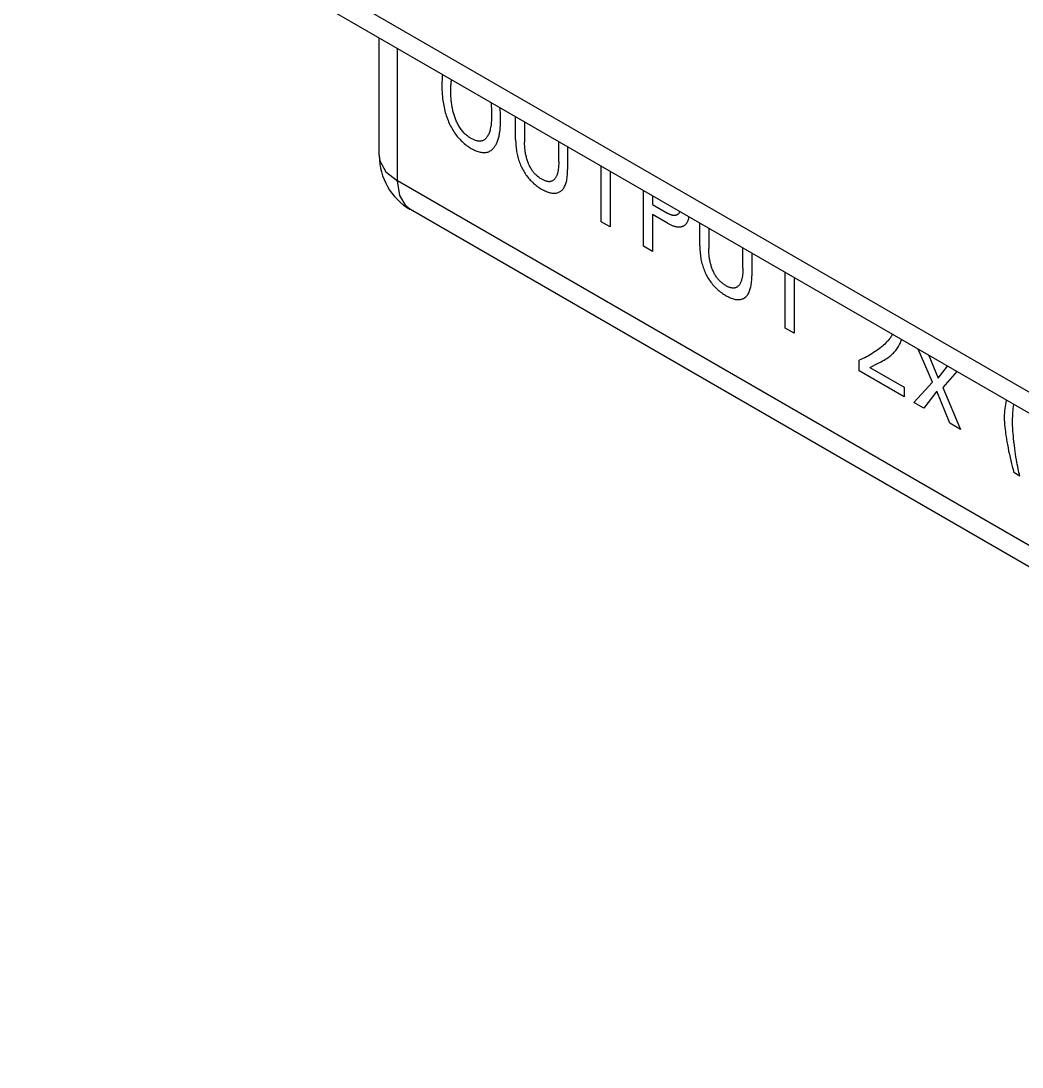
# Model space of a CAD drawing. Extents: x 0 to 420, y 0 to 297.
# Drawn here: x 158.96 to 174.94, y 114.11 to 130.79 of the extents above; entities that cross this region are included whole.
import ezdxf

# ---------------------------------------------------------------- set-up
doc = ezdxf.new("R2010")
doc.units = 0
doc.header["$LTSCALE"] = 23.1
doc.layers.add('40000_ISO', color=7, linetype='CONTINUOUS')

msp = doc.modelspace()

# ---------------------------------------------------------------- linework, layer by layer
at = {"layer": '40000_ISO', "color": 7, "linetype": 'CONTINUOUS'}
for p, q in [((182.65, 120.487), (158.962, 134.163)), ((182.857, 120.029), (159.169, 133.705)), ((164.679, 128.652), (164.679, 130.524)), ((164.972, 128.244), (164.972, 130.355)), ((165.682, 129.853), (165.68, 129.823)), ((165.68, 129.823), (165.68, 129.793)), ((165.684, 129.883), (165.682, 129.853)), ((165.686, 129.912), (165.684, 129.883)), ((165.69, 129.941), (165.686, 129.912)), ((165.828, 129.805), (165.83, 129.823)), ((165.83, 129.823), (165.832, 129.84)), ((165.832, 129.84), (165.835, 129.857)), ((165.68, 129.793), (165.679, 129.762)), ((165.679, 129.762), (165.68, 129.729)), ((165.68, 129.729), (165.681, 129.694)), ((165.681, 129.694), (165.682, 129.66)), ((165.682, 129.66), (165.684, 129.625)), ((165.822, 129.697), (165.823, 129.715)), ((165.822, 129.678), (165.822, 129.697)), ((165.822, 129.656), (165.822, 129.678)), ((165.823, 129.733), (165.824, 129.752)), ((165.823, 129.715), (165.823, 129.733)), ((165.823, 129.634), (165.822, 129.656)), ((165.824, 129.752), (165.825, 129.77)), ((165.825, 129.77), (165.827, 129.788)), ((165.827, 129.788), (165.828, 129.805)), ((165.684, 129.625), (165.688, 129.589)), ((165.688, 129.589), (165.691, 129.554)), ((165.691, 129.554), (165.695, 129.527)), ((165.695, 129.527), (165.699, 129.499)), ((165.699, 129.499), (165.704, 129.472)), ((165.824, 129.612), (165.823, 129.634)), ((165.825, 129.59), (165.824, 129.612)), ((165.826, 129.567), (165.825, 129.59)), ((165.828, 129.544), (165.826, 129.567)), ((165.83, 129.522), (165.828, 129.544)), ((165.832, 129.504), (165.83, 129.522)), ((165.834, 129.486), (165.832, 129.504)), ((165.837, 129.468), (165.834, 129.486)), ((166.461, 129.495), (166.464, 129.475)), ((165.704, 129.472), (165.709, 129.444)), ((165.709, 129.444), (165.714, 129.417)), ((165.714, 129.417), (165.721, 129.389)), ((165.721, 129.389), (165.728, 129.361)), ((165.728, 129.361), (165.735, 129.335)), ((165.735, 129.335), (165.742, 129.31)), ((165.742, 129.31), (165.75, 129.285)), ((165.839, 129.45), (165.837, 129.468)), ((165.842, 129.432), (165.839, 129.45)), ((165.845, 129.414), (165.842, 129.432)), ((165.849, 129.396), (165.845, 129.414)), ((165.853, 129.378), (165.849, 129.396)), ((165.857, 129.362), (165.853, 129.378)), ((165.861, 129.345), (165.857, 129.362)), ((165.865, 129.329), (165.861, 129.345)), ((165.87, 129.312), (165.865, 129.329)), ((165.875, 129.296), (165.87, 129.312)), ((166.464, 129.475), (166.466, 129.456)), ((166.466, 129.456), (166.469, 129.429)), ((166.469, 129.429), (166.471, 129.403)), ((166.471, 129.403), (166.472, 129.378)), ((166.472, 129.378), (166.473, 129.352)), ((166.473, 129.352), (166.474, 129.327)), ((166.474, 129.327), (166.474, 129.302)), ((166.609, 129.387), (166.606, 129.412)), ((166.611, 129.363), (166.609, 129.387)), ((166.613, 129.339), (166.611, 129.363)), ((166.614, 129.315), (166.613, 129.339)), ((166.615, 129.291), (166.614, 129.315)), ((165.75, 129.285), (165.759, 129.259)), ((165.759, 129.259), (165.768, 129.234)), ((165.768, 129.234), (165.778, 129.208)), ((165.778, 129.208), (165.788, 129.183)), ((165.788, 129.183), (165.798, 129.161)), ((165.798, 129.161), (165.809, 129.138)), ((165.88, 129.28), (165.875, 129.296)), ((165.885, 129.263), (165.88, 129.28)), ((165.891, 129.247), (165.885, 129.263)), ((165.897, 129.231), (165.891, 129.247)), ((165.903, 129.215), (165.897, 129.231)), ((165.91, 129.2), (165.903, 129.215)), ((165.917, 129.184), (165.91, 129.2)), ((165.924, 129.169), (165.917, 129.184)), ((165.932, 129.154), (165.924, 129.169)), ((165.94, 129.139), (165.932, 129.154)), ((166.466, 129.154), (166.464, 129.133)), ((166.469, 129.178), (166.466, 129.154)), ((166.471, 129.202), (166.469, 129.178)), ((166.472, 129.226), (166.471, 129.202)), ((166.473, 129.251), (166.472, 129.226)), ((166.474, 129.276), (166.473, 129.251)), ((166.474, 129.302), (166.474, 129.276)), ((166.614, 129.122), (166.615, 129.146)), ((166.616, 129.268), (166.615, 129.291)), ((166.615, 129.146), (166.616, 129.171)), ((166.617, 129.244), (166.616, 129.268)), ((166.616, 129.171), (166.617, 129.196)), ((166.617, 129.221), (166.617, 129.244)), ((166.617, 129.196), (166.617, 129.221)), ((166.857, 128.903), (166.857, 129.267)), ((167, 129.184), (167, 128.862)), ((165.809, 129.138), (165.82, 129.116)), ((165.82, 129.116), (165.831, 129.095)), ((165.831, 129.095), (165.843, 129.073)), ((165.843, 129.073), (165.856, 129.052)), ((165.856, 129.052), (165.869, 129.031)), ((165.869, 129.031), (165.882, 129.01)), ((165.882, 129.01), (165.896, 128.991)), ((165.896, 128.991), (165.91, 128.972)), ((165.948, 129.124), (165.94, 129.139)), ((165.957, 129.109), (165.948, 129.124)), ((165.966, 129.094), (165.957, 129.109)), ((165.976, 129.08), (165.966, 129.094)), ((165.986, 129.065), (165.976, 129.08)), ((165.997, 129.051), (165.986, 129.065)), ((166.008, 129.038), (165.997, 129.051)), ((166.019, 129.025), (166.008, 129.038)), ((166.031, 129.012), (166.019, 129.025)), ((166.042, 129), (166.031, 129.012)), ((166.053, 128.989), (166.042, 129)), ((166.065, 128.979), (166.053, 128.989)), ((166.076, 128.969), (166.065, 128.979)), ((166.42, 128.977), (166.413, 128.963)), ((166.427, 128.991), (166.42, 128.977)), ((166.433, 129.006), (166.427, 128.991)), ((166.438, 129.021), (166.433, 129.006)), ((166.443, 129.037), (166.438, 129.021)), ((166.448, 129.055), (166.443, 129.037)), ((166.453, 129.074), (166.448, 129.055)), ((166.457, 129.093), (166.453, 129.074)), ((166.461, 129.113), (166.457, 129.093)), ((166.464, 129.133), (166.461, 129.113)), ((166.596, 128.974), (166.599, 128.991)), ((166.599, 128.991), (166.602, 129.009)), ((166.602, 129.009), (166.605, 129.027)), ((166.605, 129.027), (166.608, 129.05)), ((166.608, 129.05), (166.61, 129.074)), ((166.61, 129.074), (166.612, 129.097)), ((166.612, 129.097), (166.614, 129.122)), ((165.91, 128.972), (165.925, 128.953)), ((165.925, 128.953), (165.939, 128.936)), ((165.939, 128.936), (165.955, 128.918)), ((165.955, 128.918), (165.97, 128.901)), ((165.97, 128.901), (165.986, 128.885)), ((165.986, 128.885), (166.002, 128.87)), ((166.002, 128.87), (166.02, 128.854)), ((166.02, 128.854), (166.038, 128.838)), ((166.038, 128.838), (166.056, 128.824)), ((166.056, 128.824), (166.074, 128.81)), ((166.074, 128.81), (166.092, 128.797)), ((166.088, 128.96), (166.076, 128.969)), ((166.1, 128.951), (166.088, 128.96)), ((166.112, 128.942), (166.1, 128.951)), ((166.124, 128.934), (166.112, 128.942)), ((166.136, 128.927), (166.124, 128.934)), ((166.148, 128.919), (166.136, 128.927)), ((166.16, 128.913), (166.148, 128.919)), ((166.172, 128.907), (166.16, 128.913)), ((166.184, 128.901), (166.172, 128.907)), ((166.196, 128.896), (166.184, 128.901)), ((166.207, 128.891), (166.196, 128.896)), ((166.219, 128.887), (166.207, 128.891)), ((166.231, 128.883), (166.219, 128.887)), ((166.242, 128.88), (166.231, 128.883)), ((166.253, 128.878), (166.242, 128.88)), ((166.265, 128.877), (166.253, 128.878)), ((166.277, 128.876), (166.265, 128.877)), ((166.288, 128.876), (166.277, 128.876)), ((166.299, 128.877), (166.288, 128.876)), ((166.309, 128.879), (166.299, 128.877)), ((166.32, 128.881), (166.309, 128.879)), ((166.33, 128.885), (166.32, 128.881)), ((166.339, 128.889), (166.33, 128.885)), ((166.348, 128.893), (166.339, 128.889)), ((166.356, 128.898), (166.348, 128.893)), ((166.364, 128.904), (166.356, 128.898)), ((166.372, 128.911), (166.364, 128.904)), ((166.379, 128.917), (166.372, 128.911)), ((166.386, 128.925), (166.379, 128.917)), ((166.393, 128.933), (166.386, 128.925)), ((166.399, 128.941), (166.393, 128.933)), ((166.405, 128.95), (166.399, 128.941)), ((166.413, 128.963), (166.405, 128.95)), ((166.531, 128.801), (166.538, 128.812)), ((166.538, 128.812), (166.545, 128.824)), ((166.545, 128.824), (166.551, 128.837)), ((166.551, 128.837), (166.557, 128.849)), ((166.557, 128.849), (166.563, 128.862)), ((166.563, 128.862), (166.568, 128.876)), ((166.568, 128.876), (166.574, 128.891)), ((166.574, 128.891), (166.579, 128.907)), ((166.579, 128.907), (166.584, 128.923)), ((166.584, 128.923), (166.588, 128.94)), ((166.588, 128.94), (166.592, 128.957)), ((166.592, 128.957), (166.596, 128.974)), ((166.857, 128.903), (166.857, 128.88)), ((166.857, 128.88), (166.858, 128.856)), ((166.858, 128.856), (166.859, 128.833)), ((166.859, 128.833), (166.861, 128.808)), ((167, 128.842), (167, 128.862)), ((167.001, 128.822), (167, 128.842)), ((167.002, 128.801), (167.001, 128.822)), ((167.545, 128.548), (167.545, 128.87)), ((164.679, 128.652), (164.679, 128.647)), ((164.679, 128.647), (164.691, 128.563)), ((166.092, 128.797), (166.111, 128.785)), ((166.111, 128.785), (166.129, 128.773)), ((166.129, 128.773), (166.148, 128.762)), ((166.148, 128.762), (166.166, 128.752)), ((166.166, 128.752), (166.185, 128.742)), ((166.185, 128.742), (166.203, 128.733)), ((166.203, 128.733), (166.221, 128.725)), ((166.221, 128.725), (166.24, 128.718)), ((166.24, 128.718), (166.258, 128.712)), ((166.258, 128.712), (166.275, 128.706)), ((166.275, 128.706), (166.293, 128.702)), ((166.293, 128.702), (166.309, 128.699)), ((166.309, 128.699), (166.325, 128.697)), ((166.325, 128.697), (166.341, 128.696)), ((166.341, 128.696), (166.356, 128.695)), ((166.356, 128.695), (166.371, 128.696)), ((166.371, 128.696), (166.385, 128.698)), ((166.385, 128.698), (166.399, 128.701)), ((166.399, 128.701), (166.413, 128.704)), ((166.413, 128.704), (166.427, 128.709)), ((166.427, 128.709), (166.44, 128.715)), ((166.44, 128.715), (166.452, 128.722)), ((166.452, 128.722), (166.464, 128.73)), ((166.464, 128.73), (166.476, 128.738)), ((166.476, 128.738), (166.487, 128.748)), ((166.487, 128.748), (166.497, 128.758)), ((166.497, 128.758), (166.507, 128.769)), ((166.507, 128.769), (166.516, 128.779)), ((166.516, 128.779), (166.523, 128.79)), ((166.523, 128.79), (166.531, 128.801)), ((166.861, 128.808), (166.863, 128.784)), ((166.863, 128.784), (166.866, 128.759)), ((166.866, 128.759), (166.869, 128.735)), ((166.869, 128.735), (166.873, 128.713)), ((166.873, 128.713), (166.877, 128.69)), ((166.877, 128.69), (166.881, 128.668)), ((166.881, 128.668), (166.886, 128.646)), ((166.886, 128.646), (166.892, 128.623)), ((167.003, 128.781), (167.002, 128.801)), ((167.005, 128.76), (167.003, 128.781)), ((167.007, 128.738), (167.005, 128.76)), ((167.009, 128.723), (167.007, 128.738)), ((167.011, 128.706), (167.009, 128.723)), ((167.014, 128.69), (167.011, 128.706)), ((167.017, 128.674), (167.014, 128.69)), ((167.02, 128.658), (167.017, 128.674)), ((167.024, 128.641), (167.02, 128.658)), ((167.687, 128.788), (167.687, 128.424)), ((164.691, 128.563), (164.788, 128.39)), ((166.892, 128.623), (166.898, 128.601)), ((166.898, 128.601), (166.905, 128.578)), ((166.905, 128.578), (166.912, 128.557)), ((166.912, 128.557), (166.92, 128.537)), ((166.92, 128.537), (166.928, 128.516)), ((166.928, 128.516), (166.936, 128.495)), ((166.936, 128.495), (166.946, 128.475)), ((167.028, 128.625), (167.024, 128.641)), ((167.032, 128.61), (167.028, 128.625)), ((167.036, 128.595), (167.032, 128.61)), ((167.041, 128.58), (167.036, 128.595)), ((167.045, 128.565), (167.041, 128.58)), ((167.051, 128.55), (167.045, 128.565)), ((167.056, 128.535), (167.051, 128.55)), ((167.062, 128.52), (167.056, 128.535)), ((167.068, 128.507), (167.062, 128.52)), ((167.074, 128.494), (167.068, 128.507)), ((167.08, 128.481), (167.074, 128.494)), ((167.087, 128.468), (167.08, 128.481)), ((167.543, 128.488), (167.542, 128.469)), ((167.544, 128.508), (167.543, 128.488)), ((167.545, 128.528), (167.544, 128.508)), ((167.545, 128.548), (167.545, 128.528)), ((168.222, 127.592), (168.222, 128.479)), ((164.788, 128.39), (164.972, 128.244)), ((166.946, 128.475), (166.955, 128.454)), ((166.955, 128.454), (166.966, 128.434)), ((166.966, 128.434), (166.976, 128.415)), ((166.976, 128.415), (166.987, 128.396)), ((166.987, 128.396), (166.998, 128.377)), ((166.998, 128.377), (167.01, 128.359)), ((167.01, 128.359), (167.022, 128.341)), ((167.022, 128.341), (167.035, 128.323)), ((167.035, 128.323), (167.048, 128.306)), ((167.094, 128.455), (167.087, 128.468)), ((167.101, 128.442), (167.094, 128.455)), ((167.109, 128.429), (167.101, 128.442)), ((167.117, 128.417), (167.109, 128.429)), ((167.125, 128.406), (167.117, 128.417)), ((167.133, 128.394), (167.125, 128.406)), ((167.142, 128.383), (167.133, 128.394)), ((167.15, 128.373), (167.142, 128.383)), ((167.159, 128.362), (167.15, 128.373)), ((167.169, 128.352), (167.159, 128.362)), ((167.178, 128.343), (167.169, 128.352)), ((167.187, 128.334), (167.178, 128.343)), ((167.198, 128.324), (167.187, 128.334)), ((167.208, 128.315), (167.198, 128.324)), ((167.219, 128.306), (167.208, 128.315)), ((167.505, 128.312), (167.5, 128.302)), ((167.51, 128.321), (167.505, 128.312)), ((167.514, 128.331), (167.51, 128.321)), ((167.518, 128.341), (167.514, 128.331)), ((167.522, 128.353), (167.518, 128.341)), ((167.525, 128.366), (167.522, 128.353)), ((167.528, 128.378), (167.525, 128.366)), ((167.531, 128.391), (167.528, 128.378)), ((167.534, 128.404), (167.531, 128.391)), ((167.536, 128.418), (167.534, 128.404)), ((167.538, 128.431), (167.536, 128.418)), ((167.54, 128.45), (167.538, 128.431)), ((167.542, 128.469), (167.54, 128.45)), ((167.679, 128.29), (167.681, 128.312)), ((167.681, 128.312), (167.684, 128.333)), ((167.684, 128.333), (167.685, 128.356)), ((167.685, 128.356), (167.686, 128.378)), ((167.686, 128.378), (167.687, 128.401)), ((167.687, 128.401), (167.687, 128.424)), ((168.365, 128.396), (168.365, 127.509)), ((165.007, 128.011), (164.972, 128.244)), ((188.66, 114.567), (164.972, 128.244)), ((167.048, 128.306), (167.062, 128.289)), ((167.062, 128.289), (167.076, 128.273)), ((167.076, 128.273), (167.09, 128.257)), ((167.09, 128.257), (167.105, 128.242)), ((167.105, 128.242), (167.12, 128.227)), ((167.12, 128.227), (167.135, 128.213)), ((167.135, 128.213), (167.15, 128.199)), ((167.15, 128.199), (167.167, 128.185)), ((167.167, 128.185), (167.185, 128.171)), ((167.185, 128.171), (167.202, 128.158)), ((167.202, 128.158), (167.219, 128.146)), ((167.23, 128.298), (167.219, 128.306)), ((167.219, 128.146), (167.237, 128.134)), ((167.24, 128.291), (167.23, 128.298)), ((167.251, 128.283), (167.24, 128.291)), ((167.262, 128.276), (167.251, 128.283)), ((167.273, 128.27), (167.262, 128.276)), ((167.284, 128.264), (167.273, 128.27)), ((167.295, 128.258), (167.284, 128.264)), ((167.306, 128.253), (167.295, 128.258)), ((167.316, 128.248), (167.306, 128.253)), ((167.327, 128.244), (167.316, 128.248)), ((167.338, 128.24), (167.327, 128.244)), ((167.348, 128.237), (167.338, 128.24)), ((167.359, 128.235), (167.348, 128.237)), ((167.368, 128.233), (167.359, 128.235)), ((167.378, 128.232), (167.368, 128.233)), ((167.387, 128.231), (167.378, 128.232)), ((167.396, 128.231), (167.387, 128.231)), ((167.404, 128.232), (167.396, 128.231)), ((167.413, 128.233), (167.404, 128.232)), ((167.421, 128.235), (167.413, 128.233)), ((167.429, 128.237), (167.421, 128.235)), ((167.437, 128.24), (167.429, 128.237)), ((167.445, 128.244), (167.437, 128.24)), ((167.452, 128.248), (167.445, 128.244)), ((167.459, 128.253), (167.452, 128.248)), ((167.465, 128.258), (167.459, 128.253)), ((167.472, 128.264), (167.465, 128.258)), ((167.478, 128.271), (167.472, 128.264)), ((167.483, 128.277), (167.478, 128.271)), ((167.489, 128.285), (167.483, 128.277)), ((167.495, 128.294), (167.489, 128.285)), ((167.5, 128.302), (167.495, 128.294)), ((167.624, 128.13), (167.632, 128.142)), ((167.632, 128.142), (167.639, 128.155)), ((167.639, 128.155), (167.646, 128.169)), ((167.646, 128.169), (167.652, 128.184)), ((167.652, 128.184), (167.658, 128.2)), ((167.658, 128.2), (167.663, 128.217)), ((167.663, 128.217), (167.668, 128.234)), ((167.668, 128.234), (167.672, 128.251)), ((167.672, 128.251), (167.675, 128.269)), ((167.675, 128.269), (167.679, 128.29)), ((165.108, 127.841), (165.007, 128.011)), ((167.237, 128.134), (167.255, 128.123)), ((167.255, 128.123), (167.272, 128.113)), ((167.272, 128.113), (167.29, 128.103)), ((167.29, 128.103), (167.307, 128.094)), ((167.307, 128.094), (167.325, 128.085)), ((167.325, 128.085), (167.342, 128.077)), ((167.342, 128.077), (167.36, 128.07)), ((167.36, 128.07), (167.377, 128.064)), ((167.377, 128.064), (167.394, 128.058)), ((167.394, 128.058), (167.409, 128.054)), ((167.409, 128.054), (167.425, 128.051)), ((167.425, 128.051), (167.439, 128.049)), ((167.439, 128.049), (167.454, 128.047)), ((167.454, 128.047), (167.468, 128.046)), ((167.468, 128.046), (167.483, 128.046)), ((167.483, 128.046), (167.496, 128.048)), ((167.496, 128.048), (167.509, 128.05)), ((167.509, 128.05), (167.522, 128.052)), ((167.522, 128.052), (167.534, 128.056)), ((167.534, 128.056), (167.546, 128.061)), ((167.546, 128.061), (167.557, 128.067)), ((167.557, 128.067), (167.568, 128.073)), ((167.568, 128.073), (167.579, 128.08)), ((167.579, 128.08), (167.589, 128.088)), ((167.589, 128.088), (167.599, 128.098)), ((167.599, 128.098), (167.608, 128.108)), ((167.608, 128.108), (167.616, 128.118)), ((167.616, 128.118), (167.624, 128.13)), ((168.899, 127.201), (168.899, 128.088)), ((169.042, 128.005), (169.042, 127.865)), ((165.175, 127.788), (165.108, 127.841)), ((169.042, 127.865), (169.279, 127.728)), ((165.179, 127.786), (165.175, 127.788)), ((188.868, 114.11), (165.179, 127.786)), ((169.042, 127.708), (169.042, 127.119)), ((169.279, 127.571), (169.042, 127.708)), ((169.286, 127.725), (169.279, 127.728)), ((169.292, 127.721), (169.286, 127.725)), ((169.299, 127.718), (169.292, 127.721)), ((169.306, 127.714), (169.299, 127.718)), ((169.312, 127.711), (169.306, 127.714)), ((169.319, 127.708), (169.312, 127.711)), ((169.325, 127.706), (169.319, 127.708)), ((169.332, 127.703), (169.325, 127.706)), ((169.338, 127.701), (169.332, 127.703)), ((169.343, 127.699), (169.338, 127.701)), ((169.348, 127.698), (169.343, 127.699)), ((169.353, 127.696), (169.348, 127.698)), ((169.359, 127.695), (169.353, 127.696)), ((169.364, 127.694), (169.359, 127.695)), ((169.369, 127.693), (169.364, 127.694)), ((169.373, 127.692), (169.369, 127.693)), ((169.378, 127.692), (169.373, 127.692)), ((169.383, 127.692), (169.378, 127.692)), ((169.388, 127.691), (169.383, 127.692)), ((169.393, 127.691), (169.388, 127.691)), ((169.398, 127.692), (169.393, 127.691)), ((169.403, 127.692), (169.398, 127.692)), ((169.407, 127.693), (169.403, 127.692)), ((169.412, 127.694), (169.407, 127.693)), ((169.416, 127.695), (169.412, 127.694)), ((169.421, 127.696), (169.416, 127.695)), ((169.425, 127.698), (169.421, 127.696)), ((169.429, 127.7), (169.425, 127.698)), ((169.433, 127.702), (169.429, 127.7)), ((169.437, 127.704), (169.433, 127.702)), ((169.441, 127.707), (169.437, 127.704)), ((169.444, 127.709), (169.441, 127.707)), ((169.448, 127.712), (169.444, 127.709)), ((169.451, 127.715), (169.448, 127.712)), ((169.454, 127.719), (169.451, 127.715)), ((169.457, 127.722), (169.454, 127.719)), ((169.46, 127.726), (169.457, 127.722)), ((169.463, 127.73), (169.46, 127.726)), ((169.465, 127.733), (169.463, 127.73)), ((169.468, 127.737), (169.465, 127.733)), ((169.47, 127.742), (169.468, 127.737)), ((169.472, 127.746), (169.47, 127.742)), ((169.474, 127.75), (169.472, 127.746)), ((169.476, 127.755), (169.474, 127.75)), ((169.616, 127.634), (169.619, 127.643)), ((169.619, 127.643), (169.621, 127.653)), ((169.621, 127.653), (169.623, 127.661)), ((169.623, 127.661), (169.625, 127.669)), ((168.365, 127.509), (168.222, 127.592)), ((169.279, 127.571), (169.29, 127.565)), ((169.29, 127.565), (169.301, 127.559)), ((169.301, 127.559), (169.312, 127.553)), ((169.312, 127.553), (169.323, 127.548)), ((169.323, 127.548), (169.334, 127.543)), ((169.334, 127.543), (169.345, 127.538)), ((169.345, 127.538), (169.355, 127.533)), ((169.355, 127.533), (169.366, 127.529)), ((169.366, 127.529), (169.377, 127.525)), ((169.377, 127.525), (169.386, 127.522)), ((169.386, 127.522), (169.396, 127.519)), ((169.396, 127.519), (169.405, 127.517)), ((169.405, 127.517), (169.415, 127.515)), ((169.415, 127.515), (169.424, 127.513)), ((169.424, 127.513), (169.433, 127.511)), ((169.433, 127.511), (169.442, 127.51)), ((169.442, 127.51), (169.451, 127.509)), ((169.451, 127.509), (169.46, 127.509)), ((169.46, 127.509), (169.468, 127.509)), ((169.468, 127.509), (169.476, 127.509)), ((169.476, 127.509), (169.484, 127.51)), ((169.484, 127.51), (169.492, 127.511)), ((169.492, 127.511), (169.5, 127.513)), ((169.5, 127.513), (169.508, 127.514)), ((169.508, 127.514), (169.515, 127.517)), ((169.515, 127.517), (169.522, 127.519)), ((169.522, 127.519), (169.529, 127.522)), ((169.529, 127.522), (169.536, 127.525)), ((169.536, 127.525), (169.542, 127.529)), ((169.542, 127.529), (169.549, 127.533)), ((169.549, 127.533), (169.555, 127.537)), ((169.555, 127.537), (169.561, 127.542)), ((169.561, 127.542), (169.566, 127.547)), ((169.566, 127.547), (169.572, 127.552)), ((169.572, 127.552), (169.577, 127.558)), ((169.577, 127.558), (169.582, 127.564)), ((169.582, 127.564), (169.587, 127.57)), ((169.587, 127.57), (169.591, 127.577)), ((169.591, 127.577), (169.596, 127.584)), ((169.596, 127.584), (169.6, 127.592)), ((169.6, 127.592), (169.604, 127.6)), ((169.604, 127.6), (169.607, 127.608)), ((169.607, 127.608), (169.611, 127.616)), ((169.611, 127.616), (169.614, 127.625)), ((169.614, 127.625), (169.616, 127.634)), ((169.796, 127.207), (169.796, 127.57)), ((169.939, 127.488), (169.939, 127.165)), ((169.042, 127.119), (168.899, 127.201)), ((169.796, 127.207), (169.796, 127.183)), ((169.796, 127.183), (169.797, 127.16)), ((169.797, 127.16), (169.798, 127.136)), ((169.939, 127.145), (169.939, 127.165)), ((169.94, 127.125), (169.939, 127.145)), ((170.484, 126.851), (170.484, 127.173)), ((169.798, 127.136), (169.8, 127.112)), ((169.8, 127.112), (169.802, 127.087)), ((169.802, 127.087), (169.805, 127.063)), ((169.805, 127.063), (169.808, 127.038)), ((169.808, 127.038), (169.811, 127.016)), ((169.811, 127.016), (169.815, 126.994)), ((169.815, 126.994), (169.82, 126.972)), ((169.941, 127.105), (169.94, 127.125)), ((169.942, 127.084), (169.941, 127.105)), ((169.944, 127.063), (169.942, 127.084)), ((169.946, 127.042), (169.944, 127.063)), ((169.948, 127.026), (169.946, 127.042)), ((169.95, 127.01), (169.948, 127.026)), ((169.953, 126.994), (169.95, 127.01)), ((169.956, 126.977), (169.953, 126.994)), ((169.959, 126.961), (169.956, 126.977)), ((170.626, 127.091), (170.626, 126.727)), ((169.82, 126.972), (169.825, 126.949)), ((169.825, 126.949), (169.831, 126.927)), ((169.831, 126.927), (169.837, 126.904)), ((169.837, 126.904), (169.844, 126.881)), ((169.844, 126.881), (169.851, 126.861)), ((169.851, 126.861), (169.859, 126.84)), ((169.859, 126.84), (169.867, 126.819)), ((169.867, 126.819), (169.875, 126.798)), ((169.963, 126.944), (169.959, 126.961)), ((169.967, 126.928), (169.963, 126.944)), ((169.971, 126.913), (169.967, 126.928)), ((169.975, 126.898), (169.971, 126.913)), ((169.979, 126.883), (169.975, 126.898)), ((169.984, 126.868), (169.979, 126.883)), ((169.99, 126.853), (169.984, 126.868)), ((169.995, 126.839), (169.99, 126.853)), ((170.001, 126.824), (169.995, 126.839)), ((170.007, 126.81), (170.001, 126.824)), ((170.013, 126.797), (170.007, 126.81)), ((170.483, 126.811), (170.482, 126.792)), ((170.484, 126.831), (170.483, 126.811)), ((170.484, 126.851), (170.484, 126.831)), ((169.875, 126.798), (169.884, 126.778)), ((169.884, 126.778), (169.894, 126.758)), ((169.894, 126.758), (169.904, 126.737)), ((169.904, 126.737), (169.915, 126.718)), ((169.915, 126.718), (169.926, 126.699)), ((169.926, 126.699), (169.937, 126.681)), ((169.937, 126.681), (169.949, 126.662)), ((169.949, 126.662), (169.961, 126.644)), ((169.961, 126.644), (169.974, 126.627)), ((170.019, 126.784), (170.013, 126.797)), ((170.026, 126.771), (170.019, 126.784)), ((170.033, 126.758), (170.026, 126.771)), ((170.04, 126.745), (170.033, 126.758)), ((170.048, 126.733), (170.04, 126.745)), ((170.056, 126.72), (170.048, 126.733)), ((170.064, 126.709), (170.056, 126.72)), ((170.072, 126.698), (170.064, 126.709)), ((170.081, 126.687), (170.072, 126.698)), ((170.089, 126.676), (170.081, 126.687)), ((170.098, 126.666), (170.089, 126.676)), ((170.107, 126.656), (170.098, 126.666)), ((170.117, 126.646), (170.107, 126.656)), ((170.126, 126.637), (170.117, 126.646)), ((170.456, 126.645), (170.452, 126.634)), ((170.46, 126.657), (170.456, 126.645)), ((170.464, 126.669), (170.46, 126.657)), ((170.467, 126.682), (170.464, 126.669)), ((170.47, 126.694), (170.467, 126.682)), ((170.473, 126.708), (170.47, 126.694)), ((170.475, 126.721), (170.473, 126.708)), ((170.477, 126.735), (170.475, 126.721)), ((170.479, 126.753), (170.477, 126.735)), ((170.481, 126.772), (170.479, 126.753)), ((170.482, 126.792), (170.481, 126.772)), ((170.622, 126.637), (170.624, 126.659)), ((170.624, 126.659), (170.625, 126.682)), ((170.625, 126.682), (170.626, 126.704)), ((170.626, 126.704), (170.626, 126.727)), ((171.161, 125.895), (171.161, 126.782)), ((171.304, 126.699), (171.304, 125.813)), ((169.974, 126.627), (169.987, 126.61)), ((169.987, 126.61), (170.001, 126.593)), ((170.001, 126.593), (170.015, 126.576)), ((170.015, 126.576), (170.029, 126.56)), ((170.029, 126.56), (170.044, 126.545)), ((170.044, 126.545), (170.059, 126.53)), ((170.059, 126.53), (170.074, 126.516)), ((170.074, 126.516), (170.089, 126.503)), ((170.089, 126.503), (170.106, 126.488)), ((170.106, 126.488), (170.123, 126.475)), ((170.123, 126.475), (170.141, 126.462)), ((170.136, 126.627), (170.126, 126.637)), ((170.147, 126.618), (170.136, 126.627)), ((170.158, 126.61), (170.147, 126.618)), ((170.168, 126.602), (170.158, 126.61)), ((170.179, 126.594), (170.168, 126.602)), ((170.19, 126.587), (170.179, 126.594)), ((170.201, 126.58), (170.19, 126.587)), ((170.212, 126.573), (170.201, 126.58)), ((170.223, 126.567), (170.212, 126.573)), ((170.234, 126.561), (170.223, 126.567)), ((170.244, 126.556), (170.234, 126.561)), ((170.255, 126.551), (170.244, 126.556)), ((170.266, 126.547), (170.255, 126.551)), ((170.277, 126.543), (170.266, 126.547)), ((170.287, 126.54), (170.277, 126.543)), ((170.298, 126.538), (170.287, 126.54)), ((170.307, 126.536), (170.298, 126.538)), ((170.316, 126.535), (170.307, 126.536)), ((170.326, 126.534), (170.316, 126.535)), ((170.334, 126.534), (170.326, 126.534)), ((170.343, 126.535), (170.334, 126.534)), ((170.352, 126.536), (170.343, 126.535)), ((170.36, 126.538), (170.352, 126.536)), ((170.368, 126.54), (170.36, 126.538)), ((170.376, 126.543), (170.368, 126.54)), ((170.383, 126.547), (170.376, 126.543)), ((170.391, 126.551), (170.383, 126.547)), ((170.398, 126.556), (170.391, 126.551)), ((170.404, 126.562), (170.398, 126.556)), ((170.411, 126.568), (170.404, 126.562)), ((170.417, 126.574), (170.411, 126.568)), ((170.422, 126.581), (170.417, 126.574)), ((170.428, 126.588), (170.422, 126.581)), ((170.434, 126.597), (170.428, 126.588)), ((170.439, 126.606), (170.434, 126.597)), ((170.444, 126.615), (170.439, 126.606)), ((170.448, 126.624), (170.444, 126.615)), ((170.452, 126.634), (170.448, 126.624)), ((170.585, 126.472), (170.591, 126.488)), ((170.591, 126.488), (170.597, 126.504)), ((170.597, 126.504), (170.602, 126.52)), ((170.602, 126.52), (170.606, 126.537)), ((170.606, 126.537), (170.61, 126.555)), ((170.61, 126.555), (170.614, 126.573)), ((170.614, 126.573), (170.617, 126.593)), ((170.617, 126.593), (170.62, 126.615)), ((170.62, 126.615), (170.622, 126.637)), ((170.141, 126.462), (170.158, 126.449)), ((170.158, 126.449), (170.176, 126.438)), ((170.176, 126.438), (170.193, 126.427)), ((170.193, 126.427), (170.211, 126.416)), ((170.211, 126.416), (170.229, 126.406)), ((170.229, 126.406), (170.246, 126.397)), ((170.246, 126.397), (170.264, 126.388)), ((170.264, 126.388), (170.281, 126.381)), ((170.281, 126.381), (170.299, 126.374)), ((170.299, 126.374), (170.316, 126.367)), ((170.316, 126.367), (170.333, 126.362)), ((170.333, 126.362), (170.348, 126.358)), ((170.348, 126.358), (170.363, 126.354)), ((170.363, 126.354), (170.378, 126.352)), ((170.378, 126.352), (170.393, 126.35)), ((170.393, 126.35), (170.407, 126.35)), ((170.407, 126.35), (170.421, 126.35)), ((170.421, 126.35), (170.435, 126.351)), ((170.435, 126.351), (170.448, 126.353)), ((170.448, 126.353), (170.461, 126.356)), ((170.461, 126.356), (170.473, 126.36)), ((170.473, 126.36), (170.485, 126.364)), ((170.485, 126.364), (170.496, 126.37)), ((170.496, 126.37), (170.507, 126.376)), ((170.507, 126.376), (170.517, 126.383)), ((170.517, 126.383), (170.528, 126.392)), ((170.528, 126.392), (170.537, 126.401)), ((170.537, 126.401), (170.547, 126.411)), ((170.547, 126.411), (170.555, 126.422)), ((170.555, 126.422), (170.563, 126.433)), ((170.563, 126.433), (170.571, 126.445)), ((170.571, 126.445), (170.578, 126.458)), ((170.578, 126.458), (170.585, 126.472)), ((171.304, 125.813), (171.161, 125.895)), ((172.748, 125.64), (172.73, 125.624)), ((172.766, 125.658), (172.748, 125.64)), ((172.783, 125.675), (172.766, 125.658)), ((172.8, 125.694), (172.783, 125.675)), ((172.81, 125.705), (172.8, 125.694)), ((172.819, 125.717), (172.81, 125.705)), ((172.829, 125.729), (172.819, 125.717)), ((172.838, 125.741), (172.829, 125.729)), ((172.846, 125.754), (172.838, 125.741)), ((172.855, 125.767), (172.846, 125.754)), ((172.862, 125.781), (172.855, 125.767)), ((172.87, 125.795), (172.862, 125.781)), ((172.985, 125.636), (172.992, 125.65)), ((172.992, 125.65), (172.999, 125.665)), ((172.999, 125.665), (173.005, 125.68)), ((173.005, 125.68), (173.01, 125.695)), ((173.01, 125.695), (173.015, 125.711)), ((172.542, 125.487), (172.514, 125.471)), ((172.569, 125.504), (172.542, 125.487)), ((172.596, 125.522), (172.569, 125.504)), ((172.622, 125.539), (172.596, 125.522)), ((172.648, 125.558), (172.622, 125.539)), ((172.673, 125.577), (172.648, 125.558)), ((172.692, 125.592), (172.673, 125.577)), ((172.711, 125.608), (172.692, 125.592)), ((172.73, 125.624), (172.711, 125.608)), ((172.846, 125.461), (172.86, 125.473)), ((172.86, 125.473), (172.873, 125.485)), ((172.873, 125.485), (172.887, 125.498)), ((172.887, 125.498), (172.9, 125.512)), ((172.9, 125.512), (172.912, 125.526)), ((172.912, 125.526), (172.924, 125.54)), ((172.924, 125.54), (172.936, 125.555)), ((172.936, 125.555), (172.947, 125.571)), ((172.947, 125.571), (172.958, 125.587)), ((172.958, 125.587), (172.968, 125.604)), ((172.968, 125.604), (172.978, 125.622)), ((172.978, 125.622), (172.985, 125.636)), ((173.508, 125.035), (173.281, 125.558)), ((172.368, 125.396), (172.337, 125.382)), ((172.337, 125.216), (172.337, 125.382)), ((172.398, 125.41), (172.368, 125.396)), ((172.428, 125.424), (172.398, 125.41)), ((172.457, 125.439), (172.428, 125.424)), ((172.486, 125.455), (172.457, 125.439)), ((172.514, 125.471), (172.486, 125.455)), ((172.553, 125.291), (172.599, 125.314)), ((172.599, 125.314), (172.622, 125.325)), ((172.622, 125.325), (172.645, 125.336)), ((172.645, 125.336), (172.668, 125.348)), ((172.668, 125.348), (172.691, 125.36)), ((172.691, 125.36), (172.714, 125.372)), ((172.714, 125.372), (172.737, 125.385)), ((172.737, 125.385), (172.759, 125.399)), ((172.759, 125.399), (172.781, 125.413)), ((172.781, 125.413), (172.802, 125.427)), ((172.802, 125.427), (172.817, 125.438)), ((172.817, 125.438), (172.831, 125.449)), ((172.831, 125.449), (172.846, 125.461)), ((173.453, 125.459), (173.6, 125.097)), ((173.059, 124.8), (172.337, 125.216)), ((172.508, 125.269), (172.53, 125.28)), ((172.508, 125.269), (173.059, 124.951)), ((172.53, 125.28), (172.553, 125.291)), ((173.6, 125.097), (173.748, 125.288)), ((173.898, 125.202), (173.672, 124.949)), ((173.214, 124.71), (173.508, 125.035)), ((173.059, 124.951), (173.059, 124.8)), ((173.579, 124.891), (173.371, 124.619)), ((173.788, 124.379), (173.579, 124.891)), ((173.672, 124.949), (173.958, 124.281)), ((173.371, 124.619), (173.214, 124.71)), ((174.668, 124.646), (174.664, 124.615)), ((174.673, 124.677), (174.668, 124.646)), ((174.678, 124.707), (174.673, 124.677)), ((174.686, 124.747), (174.678, 124.707)), ((174.799, 124.612), (174.803, 124.643)), ((174.803, 124.643), (174.807, 124.677)), ((174.655, 124.495), (174.654, 124.473)), ((174.654, 124.473), (174.655, 124.449)), ((174.657, 124.54), (174.655, 124.518)), ((174.655, 124.518), (174.655, 124.495)), ((174.658, 124.562), (174.657, 124.54)), ((174.66, 124.583), (174.658, 124.562)), ((174.664, 124.615), (174.66, 124.583)), ((174.788, 124.457), (174.789, 124.486)), ((174.789, 124.486), (174.791, 124.516)), ((174.791, 124.516), (174.793, 124.548)), ((174.793, 124.548), (174.796, 124.58)), ((174.796, 124.58), (174.799, 124.612)), ((173.958, 124.281), (173.788, 124.379)), ((174.655, 124.449), (174.655, 124.426)), ((174.655, 124.426), (174.656, 124.402)), ((174.656, 124.402), (174.658, 124.377)), ((174.658, 124.377), (174.66, 124.353)), ((174.66, 124.353), (174.663, 124.317)), ((174.663, 124.317), (174.667, 124.281)), ((174.787, 124.426), (174.788, 124.457)), ((174.787, 124.396), (174.787, 124.426)), ((174.787, 124.368), (174.787, 124.396)), ((174.788, 124.339), (174.787, 124.368)), ((174.789, 124.311), (174.788, 124.339)), ((174.791, 124.282), (174.789, 124.311)), ((174.667, 124.281), (174.672, 124.245)), ((174.672, 124.245), (174.677, 124.209)), ((174.677, 124.209), (174.683, 124.167)), ((174.683, 124.167), (174.69, 124.124)), ((174.793, 124.247), (174.791, 124.282)), ((174.796, 124.212), (174.793, 124.247)), ((174.8, 124.176), (174.796, 124.212)), ((174.803, 124.141), (174.8, 124.176)), ((174.809, 124.084), (174.803, 124.141)), ((174.69, 124.124), (174.697, 124.082)), ((174.697, 124.082), (174.705, 124.039)), ((174.705, 124.039), (174.715, 123.987)), ((174.715, 123.987), (174.725, 123.935)), ((174.816, 124.028), (174.809, 124.084)), ((174.823, 123.972), (174.816, 124.028)), ((174.829, 123.928), (174.823, 123.972)), ((174.725, 123.935), (174.736, 123.883)), ((174.736, 123.883), (174.747, 123.833)), ((174.747, 123.833), (174.759, 123.783)), ((174.836, 123.884), (174.829, 123.928)), ((174.842, 123.84), (174.836, 123.884)), ((174.849, 123.796), (174.842, 123.84)), ((174.759, 123.783), (174.771, 123.733)), ((174.771, 123.733), (174.783, 123.686)), ((174.783, 123.686), (174.796, 123.638)), ((174.796, 123.638), (174.809, 123.59)), ((174.855, 123.76), (174.849, 123.796)), ((174.862, 123.724), (174.855, 123.76)), ((174.869, 123.688), (174.862, 123.724)), ((174.876, 123.651), (174.869, 123.688)), ((174.882, 123.622), (174.876, 123.651)), ((174.904, 123.536), (174.809, 123.59)), ((174.889, 123.593), (174.882, 123.622)), ((174.896, 123.565), (174.889, 123.593)), ((174.904, 123.536), (174.896, 123.565))]:
    msp.add_line(p, q, dxfattribs=at)
msp.add_arc((165.679, 128.652), 1, 180.5449, 239.4554, dxfattribs=at)

doc.saveas('drawing.dxf')
